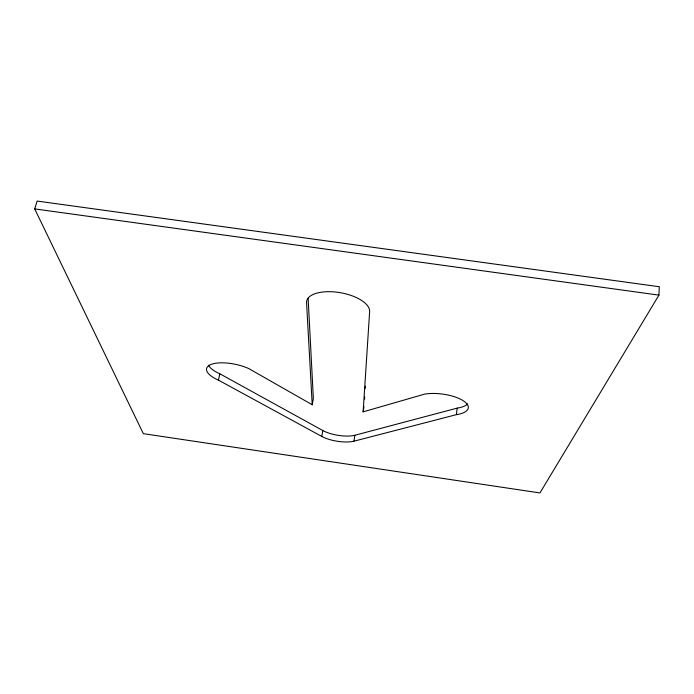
<?xml version="1.0" encoding="UTF-8"?>
<svg xmlns="http://www.w3.org/2000/svg" width="694" height="694" viewBox="0 0 694 694"><rect width="100%" height="100%" fill="white"/><g stroke="black" fill="none" stroke-linecap="round" stroke-linejoin="round"><path stroke-width="1.04" d="M658.936 295.132L659.3 286.735L37.146 201.069L34.7 208.903L143.328 433.663L539.949 492.931L658.936 295.132L34.7 208.903M363.136 411.846L369.633 311.632A31.933 14.27 10 0 0 338.16 292.348A31.933 14.27 10 0 0 306.566 302.731L312.222 404.749L248.73 368.566A27.3 10.132 11.9 0 0 211.167 364.402A27.3 10.132 11.9 0 0 218.428 380.13L321.773 436.431A21.653 7.339 9.5 0 0 353.931 441.202L456.392 414.656A27.604 10.367 7.4 0 0 463.306 400.776A27.604 10.367 7.4 0 0 424.728 394.105L363.136 411.846L363.977 406.58M364.567 399.05L364.714 396.89M365.278 388.258L365.426 386.107M456.392 414.656L457.181 408.124A27.534 10.497 7.3 0 0 467.687 403.925M353.931 441.202L354.877 435.259L457.181 408.124M321.773 436.431L322.797 430.523L219.816 373.78A27.231 10.254 11.9 0 1 208.486 365.191M312.222 404.749L313.35 398.469L308.145 298.489M218.428 380.13L219.816 373.78M354.877 435.259A21.609 7.434 9.5 0 1 322.797 430.523"/></g></svg>
